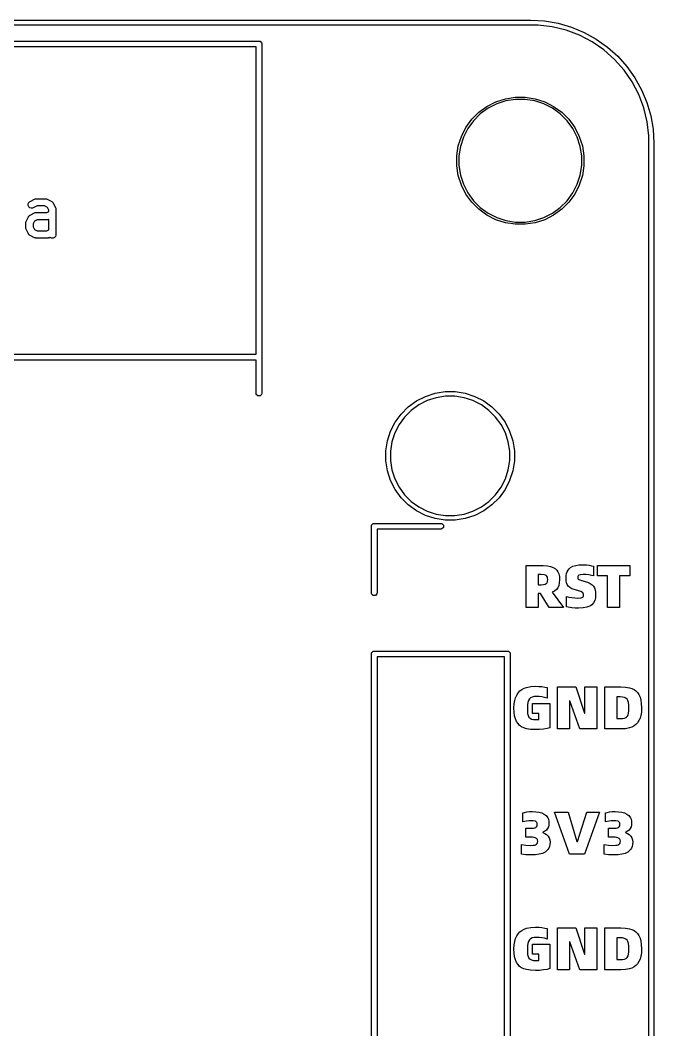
# Model space of a CAD drawing. Header units: inches. Extents: x 5.01 to 6.93, y -5.96 to -2.38.
# Drawn here: x 6.253 to 6.771, y -3.202 to -2.377 of the extents above; entities that cross this region are included whole.
import ezdxf

# ---------------------------------------------------------------- set-up
doc = ezdxf.new("R2010")
doc.units = ezdxf.units.IN
doc.header["$MEASUREMENT"] = 0
doc.layers.add('F.Silkscreen', color=41, linetype='CONTINUOUS', true_color=0xf2eda1)

msp = doc.modelspace()

# ---------------------------------------------------------------- linework, layer by layer
at = {"layer": 'F.Silkscreen', "linetype": 'CONTINUOUS'}
for p, q in [((5.48926, -2.37712), (6.67036, -2.37712)), ((6.67036, -2.38105), (5.48926, -2.38105)), ((6.67036, -2.37712), (6.67036, -2.37712)), ((6.67036, -2.37712), (6.6816, -2.37775)), ((6.67619, -2.38105), (6.67036, -2.38105)), ((6.68778, -2.38246), (6.67619, -2.38105)), ((6.6816, -2.37775), (6.6927, -2.37963)), ((6.69911, -2.38525), (6.68778, -2.38246)), ((6.6927, -2.37963), (6.70352, -2.38275)), ((6.70352, -2.38275), (6.71392, -2.38706)), ((6.71002, -2.38939), (6.69911, -2.38525)), ((6.72035, -2.39481), (6.71002, -2.38939)), ((6.71392, -2.38706), (6.72377, -2.3925)), ((5.73966, -2.39412), (6.44832, -2.39412)), ((6.44596, -2.39885), (5.74202, -2.39885)), ((6.44596, -2.65003), (6.44596, -2.39885)), ((6.44832, -2.39412), (6.44922, -2.3943)), ((6.44922, -2.3943), (6.4505, -2.39558)), ((6.4505, -2.39558), (6.45068, -2.39649)), ((6.45068, -2.39649), (6.45068, -2.68192)), ((6.72995, -2.40144), (6.72035, -2.39481)), ((6.72377, -2.3925), (6.73295, -2.39902)), ((6.73295, -2.39902), (6.74135, -2.40652)), ((6.73869, -2.40918), (6.72995, -2.40144)), ((6.74135, -2.40652), (6.74885, -2.41492)), ((6.74643, -2.41792), (6.73869, -2.40918)), ((6.74885, -2.41492), (6.75536, -2.4241)), ((6.75306, -2.42752), (6.74643, -2.41792)), ((6.75536, -2.4241), (6.76081, -2.43395)), ((6.75848, -2.43785), (6.75306, -2.42752)), ((6.64181, -2.44381), (6.64959, -2.44128)), ((6.64959, -2.44128), (6.65766, -2.44)), ((6.65766, -2.44), (6.66584, -2.44)), ((6.66584, -2.44), (6.67391, -2.44128)), ((6.67391, -2.44128), (6.68169, -2.44381)), ((6.76262, -2.44876), (6.75848, -2.43785)), ((6.76081, -2.43395), (6.76512, -2.44435)), ((6.62791, -2.45232), (6.63453, -2.44752)), ((6.63547, -2.44906), (6.62909, -2.4537)), ((6.63453, -2.44752), (6.64181, -2.44381)), ((6.6425, -2.44548), (6.63547, -2.44906)), ((6.65001, -2.44304), (6.6425, -2.44548)), ((6.6578, -2.44181), (6.65001, -2.44304)), ((6.6657, -2.44181), (6.6578, -2.44181)), ((6.67349, -2.44304), (6.6657, -2.44181)), ((6.681, -2.44548), (6.67349, -2.44304)), ((6.68803, -2.44906), (6.681, -2.44548)), ((6.68169, -2.44381), (6.68898, -2.44752)), ((6.69441, -2.4537), (6.68803, -2.44906)), ((6.68898, -2.44752), (6.69559, -2.45232)), ((6.76541, -2.46009), (6.76262, -2.44876)), ((6.76512, -2.44435), (6.76824, -2.45517)), ((6.61732, -2.46472), (6.62213, -2.4581)), ((6.62213, -2.4581), (6.62791, -2.45232)), ((6.62909, -2.4537), (6.62351, -2.45928)), ((6.69999, -2.45928), (6.69441, -2.4537)), ((6.69559, -2.45232), (6.70137, -2.4581)), ((6.70137, -2.4581), (6.70618, -2.46472)), ((6.76824, -2.45517), (6.77012, -2.46627)), ((6.61361, -2.47201), (6.61732, -2.46472)), ((6.61887, -2.46567), (6.61529, -2.4727)), ((6.62351, -2.45928), (6.61887, -2.46567)), ((6.70463, -2.46567), (6.69999, -2.45928)), ((6.70821, -2.4727), (6.70463, -2.46567)), ((6.70618, -2.46472), (6.70989, -2.47201)), ((6.76682, -2.47168), (6.76541, -2.46009)), ((6.77012, -2.46627), (6.77075, -2.47751)), ((6.61108, -2.47978), (6.61361, -2.47201)), ((6.61529, -2.4727), (6.61285, -2.4802)), ((6.71065, -2.4802), (6.70821, -2.4727)), ((6.70989, -2.47201), (6.71242, -2.47978)), ((6.76682, -2.47751), (6.76682, -2.47168)), ((6.6098, -2.48786), (6.61108, -2.47978)), ((6.61285, -2.4802), (6.61161, -2.488)), ((6.71189, -2.488), (6.71065, -2.4802)), ((6.71242, -2.47978), (6.7137, -2.48786)), ((6.76682, -5.43027), (6.76682, -2.47751)), ((6.76682, -2.47751), (6.76682, -2.47751)), ((6.77075, -2.47751), (6.77075, -2.47751)), ((6.77075, -2.47751), (6.77075, -5.43027)), ((6.6098, -2.488), (6.6098, -2.48786)), ((6.6098, -2.49603), (6.6098, -2.488)), ((6.61161, -2.488), (6.61161, -2.49589)), ((6.71189, -2.49589), (6.71189, -2.488)), ((6.7137, -2.48786), (6.7137, -2.49603)), ((6.61108, -2.50411), (6.6098, -2.49603)), ((6.61161, -2.49589), (6.61285, -2.50369)), ((6.71065, -2.50369), (6.71189, -2.49589)), ((6.7137, -2.49603), (6.71242, -2.50411)), ((6.61361, -2.51189), (6.61108, -2.50411)), ((6.61285, -2.50369), (6.61529, -2.51119)), ((6.70821, -2.51119), (6.71065, -2.50369)), ((6.71242, -2.50411), (6.70989, -2.51189)), ((6.61732, -2.51917), (6.61361, -2.51189)), ((6.61529, -2.51119), (6.61887, -2.51822)), ((6.70463, -2.51822), (6.70821, -2.51119)), ((6.70989, -2.51189), (6.70618, -2.51917)), ((6.2614, -2.52518), (6.26515, -2.5233)), ((6.26515, -2.5233), (6.26569, -2.52309)), ((6.26569, -2.52309), (6.26579, -2.52309)), ((6.26579, -2.52309), (6.26589, -2.52305)), ((6.26589, -2.52305), (6.26647, -2.52299)), ((6.26647, -2.52299), (6.27397, -2.52299)), ((6.27397, -2.52299), (6.27454, -2.52305)), ((6.27454, -2.52305), (6.27464, -2.52309)), ((6.27464, -2.52309), (6.27475, -2.52309)), ((6.27475, -2.52309), (6.27529, -2.5233)), ((6.27529, -2.5233), (6.27904, -2.52518)), ((6.62213, -2.52579), (6.61732, -2.51917)), ((6.61887, -2.51822), (6.62351, -2.52461)), ((6.69999, -2.52461), (6.70463, -2.51822)), ((6.70618, -2.51917), (6.70137, -2.52579)), ((6.25979, -2.52745), (6.26015, -2.52635)), ((6.25987, -2.5286), (6.25979, -2.52745)), ((6.26039, -2.52963), (6.25987, -2.5286)), ((6.26015, -2.52635), (6.26091, -2.52548)), ((6.26126, -2.53038), (6.26039, -2.52963)), ((6.26091, -2.52548), (6.2614, -2.52518)), ((6.26235, -2.53075), (6.26126, -2.53038)), ((6.2635, -2.53066), (6.26235, -2.53075)), ((6.26404, -2.53046), (6.2635, -2.53066)), ((6.26716, -2.52889), (6.26404, -2.53046)), ((6.27327, -2.52889), (6.26716, -2.52889)), ((6.27552, -2.53002), (6.27327, -2.52889)), ((6.27664, -2.53226), (6.27552, -2.53002)), ((6.27664, -2.53349), (6.27664, -2.53226)), ((6.27904, -2.52518), (6.27913, -2.52524)), ((6.27913, -2.52524), (6.27918, -2.52525)), ((6.27918, -2.52525), (6.27924, -2.5253)), ((6.27924, -2.5253), (6.27953, -2.52548)), ((6.27953, -2.52548), (6.27977, -2.52576)), ((6.27977, -2.52576), (6.28005, -2.52601)), ((6.28005, -2.52601), (6.28023, -2.5263)), ((6.28023, -2.5263), (6.28028, -2.52635)), ((6.28028, -2.52635), (6.2803, -2.5264)), ((6.2803, -2.5264), (6.28036, -2.5265)), ((6.28036, -2.5265), (6.28223, -2.53025)), ((6.28223, -2.53025), (6.28244, -2.53079)), ((6.28244, -2.53079), (6.28245, -2.53089)), ((6.28245, -2.53089), (6.28249, -2.53099)), ((6.28249, -2.53099), (6.28254, -2.53157)), ((6.28254, -2.53157), (6.28254, -2.55219)), ((6.62791, -2.53157), (6.62213, -2.52579)), ((6.62351, -2.52461), (6.62909, -2.53019)), ((6.63453, -2.53637), (6.62791, -2.53157)), ((6.62909, -2.53019), (6.63547, -2.53483)), ((6.68803, -2.53483), (6.69441, -2.53019)), ((6.69559, -2.53157), (6.68898, -2.53637)), ((6.69441, -2.53019), (6.69999, -2.52461)), ((6.70137, -2.52579), (6.69559, -2.53157)), ((6.2582, -2.54149), (6.26008, -2.53774)), ((6.26008, -2.53774), (6.26014, -2.53765)), ((6.26014, -2.53765), (6.26015, -2.5376)), ((6.26015, -2.5376), (6.2602, -2.53755)), ((6.2602, -2.53755), (6.26039, -2.53725)), ((6.26039, -2.53725), (6.26067, -2.53701)), ((6.26067, -2.53701), (6.26091, -2.53673)), ((6.26091, -2.53673), (6.2612, -2.53655)), ((6.2612, -2.53655), (6.26126, -2.5365)), ((6.26126, -2.5365), (6.2613, -2.53648)), ((6.2613, -2.53648), (6.2614, -2.53642)), ((6.2614, -2.53642), (6.26515, -2.53455)), ((6.26716, -2.54014), (6.26492, -2.54127)), ((6.26515, -2.53455), (6.26569, -2.53434)), ((6.26569, -2.53434), (6.26579, -2.53433)), ((6.26579, -2.53433), (6.26589, -2.53429)), ((6.26589, -2.53429), (6.26647, -2.53424)), ((6.26647, -2.53424), (6.27514, -2.53424)), ((6.27584, -2.54014), (6.26716, -2.54014)), ((6.27514, -2.53424), (6.27664, -2.53349)), ((6.27642, -2.54009), (6.27584, -2.54014)), ((6.27652, -2.54005), (6.27642, -2.54009)), ((6.27662, -2.54004), (6.27652, -2.54005)), ((6.27664, -2.54003), (6.27662, -2.54004)), ((6.27664, -2.54849), (6.27664, -2.54003)), ((6.64181, -2.54009), (6.63453, -2.53637)), ((6.63547, -2.53483), (6.6425, -2.53841)), ((6.64959, -2.54261), (6.64181, -2.54009)), ((6.6425, -2.53841), (6.65001, -2.54085)), ((6.67349, -2.54085), (6.681, -2.53841)), ((6.68169, -2.54009), (6.67391, -2.54261)), ((6.681, -2.53841), (6.68803, -2.53483)), ((6.68898, -2.53637), (6.68169, -2.54009)), ((6.25789, -2.54281), (6.25795, -2.54224)), ((6.25789, -2.54656), (6.25789, -2.54281)), ((6.25795, -2.54714), (6.25789, -2.54656)), ((6.25795, -2.54224), (6.25799, -2.54214)), ((6.25799, -2.54724), (6.25795, -2.54714)), ((6.25799, -2.54214), (6.258, -2.54203)), ((6.258, -2.54734), (6.25799, -2.54724)), ((6.258, -2.54203), (6.2582, -2.54149)), ((6.2582, -2.54788), (6.258, -2.54734)), ((6.26008, -2.55163), (6.2582, -2.54788)), ((6.26492, -2.54127), (6.2638, -2.54351)), ((6.2638, -2.54351), (6.2638, -2.54587)), ((6.2638, -2.54587), (6.26492, -2.54811)), ((6.26492, -2.54811), (6.26716, -2.54924)), ((6.27514, -2.54924), (6.27664, -2.54849)), ((6.65766, -2.54389), (6.64959, -2.54261)), ((6.65001, -2.54085), (6.6578, -2.54208)), ((6.66584, -2.54389), (6.65766, -2.54389)), ((6.6578, -2.54208), (6.6657, -2.54208)), ((6.6657, -2.54208), (6.67349, -2.54085)), ((6.67391, -2.54261), (6.66584, -2.54389)), ((6.26014, -2.55173), (6.26008, -2.55163)), ((6.26015, -2.55178), (6.26014, -2.55173)), ((6.2602, -2.55183), (6.26015, -2.55178)), ((6.26039, -2.55212), (6.2602, -2.55183)), ((6.26067, -2.55237), (6.26039, -2.55212)), ((6.26091, -2.55265), (6.26067, -2.55237)), ((6.2612, -2.55283), (6.26091, -2.55265)), ((6.26126, -2.55288), (6.2612, -2.55283)), ((6.2613, -2.55289), (6.26126, -2.55288)), ((6.2614, -2.55295), (6.2613, -2.55289)), ((6.26515, -2.55483), (6.2614, -2.55295)), ((6.26569, -2.55504), (6.26515, -2.55483)), ((6.26579, -2.55504), (6.26569, -2.55504)), ((6.26589, -2.55508), (6.26579, -2.55504)), ((6.26647, -2.55514), (6.26589, -2.55508)), ((6.27584, -2.55514), (6.26647, -2.55514)), ((6.26716, -2.54924), (6.27514, -2.54924)), ((6.27642, -2.55508), (6.27584, -2.55514)), ((6.27652, -2.55504), (6.27642, -2.55508)), ((6.27662, -2.55504), (6.27652, -2.55504)), ((6.27716, -2.55483), (6.27662, -2.55504)), ((6.27781, -2.5545), (6.27716, -2.55483)), ((6.27795, -2.55464), (6.27781, -2.5545)), ((6.27902, -2.55508), (6.27795, -2.55464)), ((6.28017, -2.55508), (6.27902, -2.55508)), ((6.28123, -2.55464), (6.28017, -2.55508)), ((6.28205, -2.55383), (6.28123, -2.55464)), ((6.28249, -2.55276), (6.28205, -2.55383)), ((6.28254, -2.55219), (6.28249, -2.55276)), ((5.74202, -2.65003), (6.44596, -2.65003)), ((6.44596, -2.65475), (5.74202, -2.65475)), ((6.44596, -2.68192), (6.44596, -2.65475)), ((6.59211, -2.68189), (6.60027, -2.6806)), ((6.60027, -2.6806), (6.60853, -2.6806)), ((6.60853, -2.6806), (6.61668, -2.68189)), ((6.44614, -2.68282), (6.44596, -2.68192)), ((6.44742, -2.6841), (6.44614, -2.68282)), ((6.44922, -2.6841), (6.44742, -2.6841)), ((6.4505, -2.68282), (6.44922, -2.6841)), ((6.45068, -2.68192), (6.4505, -2.68282)), ((6.57021, -2.69305), (6.57689, -2.68819)), ((6.57689, -2.68819), (6.58425, -2.68444)), ((6.5857, -2.68794), (6.57887, -2.69142)), ((6.58425, -2.68444), (6.59211, -2.68189)), ((6.59299, -2.68557), (6.5857, -2.68794)), ((6.60056, -2.68437), (6.59299, -2.68557)), ((6.60823, -2.68437), (6.60056, -2.68437)), ((6.6158, -2.68557), (6.60823, -2.68437)), ((6.62309, -2.68794), (6.6158, -2.68557)), ((6.61668, -2.68189), (6.62454, -2.68444)), ((6.62992, -2.69142), (6.62309, -2.68794)), ((6.62454, -2.68444), (6.6319, -2.68819)), ((6.6319, -2.68819), (6.63858, -2.69305)), ((6.56437, -2.69889), (6.57021, -2.69305)), ((6.57267, -2.69593), (6.56725, -2.70135)), ((6.57887, -2.69142), (6.57267, -2.69593)), ((6.63612, -2.69593), (6.62992, -2.69142)), ((6.64154, -2.70135), (6.63612, -2.69593)), ((6.63858, -2.69305), (6.64442, -2.69889)), ((6.55951, -2.70557), (6.56437, -2.69889)), ((6.56725, -2.70135), (6.56274, -2.70755)), ((6.64605, -2.70755), (6.64154, -2.70135)), ((6.64442, -2.69889), (6.64928, -2.70557)), ((6.55321, -2.72079), (6.55576, -2.71293)), ((6.55576, -2.71293), (6.55951, -2.70557)), ((6.56274, -2.70755), (6.55926, -2.71438)), ((6.64953, -2.71438), (6.64605, -2.70755)), ((6.64928, -2.70557), (6.65303, -2.71293)), ((6.65303, -2.71293), (6.65558, -2.72079)), ((6.55192, -2.72894), (6.55321, -2.72079)), ((6.55689, -2.72167), (6.55569, -2.72924)), ((6.55926, -2.71438), (6.55689, -2.72167)), ((6.6519, -2.72167), (6.64953, -2.71438)), ((6.6531, -2.72924), (6.6519, -2.72167)), ((6.65558, -2.72079), (6.65687, -2.72894)), ((6.55192, -2.72924), (6.55192, -2.72894)), ((6.55192, -2.7372), (6.55192, -2.72924)), ((6.55569, -2.72924), (6.55569, -2.73691)), ((6.6531, -2.73691), (6.6531, -2.72924)), ((6.65687, -2.72894), (6.65687, -2.7372)), ((6.55321, -2.74536), (6.55192, -2.7372)), ((6.55569, -2.73691), (6.55689, -2.74448)), ((6.6519, -2.74448), (6.6531, -2.73691)), ((6.65687, -2.7372), (6.65558, -2.74536)), ((6.55576, -2.75322), (6.55321, -2.74536)), ((6.55689, -2.74448), (6.55926, -2.75177)), ((6.64953, -2.75177), (6.6519, -2.74448)), ((6.65558, -2.74536), (6.65303, -2.75322)), ((6.55951, -2.76058), (6.55576, -2.75322)), ((6.55926, -2.75177), (6.56274, -2.7586)), ((6.64605, -2.7586), (6.64953, -2.75177)), ((6.65303, -2.75322), (6.64928, -2.76058)), ((6.56437, -2.76726), (6.55951, -2.76058)), ((6.56274, -2.7586), (6.56725, -2.7648)), ((6.64154, -2.7648), (6.64605, -2.7586)), ((6.64928, -2.76058), (6.64442, -2.76726)), ((6.57021, -2.7731), (6.56437, -2.76726)), ((6.56725, -2.7648), (6.57267, -2.77022)), ((6.57267, -2.77022), (6.57887, -2.77473)), ((6.62992, -2.77473), (6.63612, -2.77022)), ((6.63612, -2.77022), (6.64154, -2.7648)), ((6.64442, -2.76726), (6.63858, -2.7731)), ((6.57689, -2.77796), (6.57021, -2.7731)), ((6.58425, -2.7817), (6.57689, -2.77796)), ((6.57887, -2.77473), (6.5857, -2.77821)), ((6.5857, -2.77821), (6.59299, -2.78058)), ((6.6158, -2.78058), (6.62309, -2.77821)), ((6.62309, -2.77821), (6.62992, -2.77473)), ((6.6319, -2.77796), (6.62454, -2.7817)), ((6.63858, -2.7731), (6.6319, -2.77796)), ((6.59211, -2.78426), (6.58425, -2.7817)), ((6.60027, -2.78555), (6.59211, -2.78426)), ((6.59299, -2.78058), (6.60056, -2.78177)), ((6.60853, -2.78555), (6.60027, -2.78555)), ((6.60056, -2.78177), (6.60823, -2.78177)), ((6.60823, -2.78177), (6.6158, -2.78058)), ((6.61668, -2.78426), (6.60853, -2.78555)), ((6.62454, -2.7817), (6.61668, -2.78426)), ((6.54016, -2.79055), (6.54034, -2.78965)), ((6.54016, -2.84488), (6.54016, -2.79055)), ((6.54034, -2.78965), (6.54162, -2.78837)), ((6.54162, -2.78837), (6.54252, -2.78819)), ((6.54252, -2.78819), (6.59685, -2.78819)), ((6.59685, -2.79291), (6.54488, -2.79291)), ((6.54488, -2.79291), (6.54488, -2.84488)), ((6.59685, -2.78819), (6.59775, -2.78837)), ((6.59775, -2.79273), (6.59685, -2.79291)), ((6.59775, -2.78837), (6.59903, -2.78965)), ((6.59903, -2.79146), (6.59775, -2.79273)), ((6.59903, -2.78965), (6.59903, -2.79146)), ((6.66652, -2.83841), (6.66652, -2.82263)), ((6.66652, -2.82263), (6.68048, -2.82263)), ((6.68048, -2.82263), (6.68383, -2.82283)), ((6.68383, -2.82283), (6.68653, -2.82337)), ((6.68653, -2.82337), (6.6887, -2.82421)), ((6.6887, -2.82421), (6.69043, -2.8253)), ((6.69043, -2.8253), (6.69158, -2.82643)), ((6.69158, -2.82643), (6.69249, -2.82783)), ((6.69249, -2.82783), (6.69319, -2.82953)), ((6.69924, -2.83081), (6.69956, -2.82912)), ((6.69956, -2.82912), (6.70006, -2.82772)), ((6.70006, -2.82772), (6.70079, -2.82642)), ((6.70079, -2.82642), (6.70169, -2.82532)), ((6.70169, -2.82532), (6.70276, -2.82439)), ((6.70276, -2.82439), (6.70466, -2.82332)), ((6.70466, -2.82332), (6.70702, -2.8226)), ((6.70702, -2.8226), (6.70959, -2.82221)), ((6.70959, -2.82221), (6.71258, -2.82207)), ((6.71258, -2.82207), (6.71567, -2.82218)), ((6.71567, -2.82218), (6.71793, -2.82244)), ((6.71793, -2.82244), (6.71996, -2.82287)), ((6.71996, -2.82287), (6.72149, -2.82331)), ((6.72149, -2.82331), (6.72149, -2.83116)), ((6.72485, -2.83121), (6.72485, -2.82263)), ((6.72485, -2.82263), (6.75116, -2.82263)), ((6.75116, -2.82263), (6.75116, -2.83121)), ((6.67873, -2.83011), (6.67635, -2.83011)), ((6.67635, -2.83011), (6.67635, -2.83841)), ((6.68127, -2.83028), (6.67873, -2.83011)), ((6.68224, -2.83054), (6.68127, -2.83028)), ((6.68209, -2.83794), (6.68293, -2.83747)), ((6.68293, -2.8309), (6.68224, -2.83054)), ((6.68346, -2.83143), (6.68293, -2.8309)), ((6.68293, -2.83747), (6.68354, -2.83675)), ((6.68383, -2.83212), (6.68346, -2.83143)), ((6.68354, -2.83675), (6.68395, -2.83567)), ((6.68403, -2.83295), (6.68383, -2.83212)), ((6.68395, -2.83567), (6.6841, -2.83409)), ((6.6841, -2.83409), (6.68403, -2.83295)), ((6.69361, -2.83688), (6.69312, -2.83906)), ((6.69319, -2.82953), (6.69363, -2.83161)), ((6.69379, -2.83413), (6.69361, -2.83688)), ((6.69363, -2.83161), (6.69379, -2.83413)), ((6.69913, -2.83281), (6.69924, -2.83081)), ((6.69923, -2.83506), (6.69913, -2.83281)), ((6.69952, -2.83676), (6.69923, -2.83506)), ((6.70008, -2.83828), (6.69952, -2.83676)), ((6.70877, -2.83158), (6.70865, -2.83236)), ((6.70865, -2.83236), (6.70882, -2.83335)), ((6.7091, -2.83099), (6.70877, -2.83158)), ((6.70882, -2.83335), (6.70907, -2.83371)), ((6.70907, -2.83371), (6.70954, -2.83407)), ((6.70966, -2.83054), (6.7091, -2.83099)), ((6.70954, -2.83407), (6.71107, -2.83469)), ((6.71086, -2.83014), (6.70966, -2.83054)), ((6.71304, -2.82997), (6.71086, -2.83014)), ((6.71107, -2.83469), (6.71364, -2.83539)), ((6.71532, -2.83009), (6.71304, -2.82997)), ((6.71364, -2.83539), (6.71667, -2.83633)), ((6.71774, -2.83039), (6.71532, -2.83009)), ((6.71667, -2.83633), (6.71875, -2.83723)), ((6.71994, -2.83077), (6.71774, -2.83039)), ((6.71875, -2.83723), (6.72047, -2.83834)), ((6.72149, -2.83116), (6.71994, -2.83077)), ((6.73302, -2.83121), (6.72485, -2.83121)), ((6.73302, -2.85704), (6.73302, -2.83121)), ((6.75116, -2.83121), (6.74285, -2.83121)), ((6.74285, -2.83121), (6.74285, -2.85704)), ((6.54034, -2.84579), (6.54016, -2.84488)), ((6.54162, -2.84706), (6.54034, -2.84579)), ((6.5447, -2.84579), (6.54342, -2.84706)), ((6.54488, -2.84488), (6.5447, -2.84579)), ((6.66652, -2.85704), (6.66652, -2.83841)), ((6.67635, -2.83841), (6.67873, -2.83841)), ((6.67829, -2.84548), (6.67635, -2.84548)), ((6.67635, -2.84548), (6.67635, -2.85704)), ((6.68539, -2.85704), (6.67829, -2.84548)), ((6.67873, -2.83841), (6.68075, -2.83828)), ((6.68075, -2.83828), (6.68209, -2.83794)), ((6.68975, -2.84349), (6.68781, -2.84443)), ((6.68781, -2.84443), (6.69702, -2.85704)), ((6.69124, -2.84228), (6.68975, -2.84349)), ((6.69236, -2.84079), (6.69124, -2.84228)), ((6.69312, -2.83906), (6.69236, -2.84079)), ((6.70096, -2.83957), (6.70008, -2.83828)), ((6.70215, -2.84064), (6.70096, -2.83957)), ((6.7038, -2.84159), (6.70215, -2.84064)), ((6.70575, -2.84232), (6.7038, -2.84159)), ((6.70844, -2.84305), (6.70575, -2.84232)), ((6.71104, -2.84382), (6.70844, -2.84305)), ((6.71252, -2.84457), (6.71104, -2.84382)), ((6.71297, -2.84497), (6.71252, -2.84457)), ((6.71321, -2.84539), (6.71297, -2.84497)), ((6.71339, -2.84638), (6.71321, -2.84539)), ((6.72047, -2.83834), (6.72164, -2.83952)), ((6.72164, -2.83952), (6.72245, -2.84091)), ((6.72245, -2.84091), (6.72292, -2.84255)), ((6.72292, -2.84255), (6.72314, -2.84437)), ((6.72314, -2.84437), (6.72322, -2.84663)), ((6.54342, -2.84706), (6.54162, -2.84706)), ((6.69937, -2.85638), (6.69937, -2.84792)), ((6.69937, -2.84792), (6.70135, -2.84842)), ((6.70135, -2.84842), (6.70376, -2.84884)), ((6.70376, -2.84884), (6.70631, -2.84911)), ((6.70631, -2.84911), (6.70873, -2.84921)), ((6.70873, -2.84921), (6.71118, -2.84906)), ((6.71118, -2.84906), (6.71204, -2.84886)), ((6.71204, -2.84886), (6.71259, -2.84859)), ((6.71259, -2.84859), (6.71301, -2.84821)), ((6.71301, -2.84821), (6.71324, -2.84772)), ((6.71324, -2.84772), (6.71339, -2.84638)), ((6.72161, -2.85309), (6.72023, -2.85464)), ((6.72253, -2.85123), (6.72161, -2.85309)), ((6.72304, -2.84913), (6.72253, -2.85123)), ((6.72322, -2.84663), (6.72304, -2.84913)), ((6.67635, -2.85704), (6.66652, -2.85704)), ((6.69702, -2.85704), (6.68539, -2.85704)), ((6.7038, -2.85718), (6.69937, -2.85638)), ((6.70643, -2.85743), (6.7038, -2.85718)), ((6.70927, -2.85752), (6.70643, -2.85743)), ((6.7131, -2.85732), (6.70927, -2.85752)), ((6.71595, -2.85678), (6.7131, -2.85732)), ((6.71768, -2.85618), (6.71595, -2.85678)), ((6.71909, -2.85546), (6.71768, -2.85618)), ((6.72023, -2.85464), (6.71909, -2.85546)), ((6.74285, -2.85704), (6.73302, -2.85704)), ((6.54016, -2.89488), (6.54034, -2.89398)), ((6.54016, -3.59921), (6.54016, -2.89488)), ((6.54034, -2.89398), (6.54162, -2.8927)), ((6.54162, -2.8927), (6.54252, -2.89252)), ((6.54252, -2.89252), (6.65118, -2.89252)), ((6.65118, -2.89252), (6.65209, -2.8927)), ((6.65209, -2.8927), (6.65336, -2.89398)), ((6.65336, -2.89398), (6.65354, -2.89488)), ((6.65354, -2.89488), (6.65354, -3.59921)), ((6.54488, -2.89724), (6.54488, -3.59685)), ((6.64882, -2.89724), (6.54488, -2.89724)), ((6.64882, -3.59685), (6.64882, -2.89724)), ((6.65878, -2.92847), (6.65995, -2.92666)), ((6.65995, -2.92666), (6.66133, -2.92516)), ((6.66133, -2.92516), (6.66294, -2.92392)), ((6.66294, -2.92392), (6.66478, -2.92293)), ((6.66478, -2.92293), (6.66689, -2.92218)), ((6.66689, -2.92218), (6.67028, -2.92152)), ((6.67028, -2.92152), (6.67424, -2.92129)), ((6.67424, -2.92129), (6.67682, -2.92139)), ((6.67682, -2.92139), (6.67942, -2.92163)), ((6.67942, -2.92163), (6.68178, -2.92198)), ((6.68178, -2.92198), (6.68367, -2.92243)), ((6.68367, -2.92243), (6.68367, -2.931)), ((6.69218, -2.95618), (6.69218, -2.9217)), ((6.69218, -2.9217), (6.70705, -2.9217)), ((6.70705, -2.9217), (6.71419, -2.94331)), ((6.71449, -2.94331), (6.71449, -2.9217)), ((6.71449, -2.9217), (6.7241, -2.9217)), ((6.7241, -2.9217), (6.7241, -2.95618)), ((6.73068, -2.94773), (6.73068, -2.92184)), ((6.73068, -2.92184), (6.74385, -2.92184)), ((6.74385, -2.92184), (6.74761, -2.92202)), ((6.74761, -2.92202), (6.75082, -2.92251)), ((6.75082, -2.92251), (6.75283, -2.9231)), ((6.75283, -2.9231), (6.7546, -2.92395)), ((6.7546, -2.92395), (6.75614, -2.92506)), ((6.75614, -2.92506), (6.75746, -2.92643)), ((6.75746, -2.92643), (6.75859, -2.92815)), ((6.75859, -2.92815), (6.75954, -2.9303)), ((6.65656, -2.93901), (6.65672, -2.93571)), ((6.65672, -2.93571), (6.65714, -2.93295)), ((6.65714, -2.93295), (6.6578, -2.93065)), ((6.6578, -2.93065), (6.65878, -2.92847)), ((6.6676, -2.93651), (6.6675, -2.939)), ((6.66787, -2.93462), (6.6676, -2.93651)), ((6.6684, -2.93295), (6.66787, -2.93462)), ((6.66914, -2.93171), (6.6684, -2.93295)), ((6.67016, -2.93075), (6.66914, -2.93171)), ((6.67147, -2.93009), (6.67016, -2.93075)), ((6.67301, -2.92973), (6.67147, -2.93009)), ((6.67175, -2.94344), (6.67175, -2.93527)), ((6.67175, -2.93527), (6.68592, -2.93527)), ((6.67509, -2.9296), (6.67301, -2.92973)), ((6.6771, -2.92968), (6.67509, -2.9296)), ((6.67933, -2.92995), (6.6771, -2.92968)), ((6.68155, -2.93039), (6.67933, -2.92995)), ((6.68367, -2.931), (6.68155, -2.93039)), ((6.68592, -2.93527), (6.68592, -2.95515)), ((6.70219, -2.93313), (6.7019, -2.93313)), ((6.7019, -2.93313), (6.7019, -2.95618)), ((6.71037, -2.95618), (6.70219, -2.93313)), ((6.74324, -2.93001), (6.74051, -2.93001)), ((6.74051, -2.93001), (6.74051, -2.94773)), ((6.74523, -2.93012), (6.74324, -2.93001)), ((6.74671, -2.93041), (6.74523, -2.93012)), ((6.74798, -2.93096), (6.74671, -2.93041)), ((6.74894, -2.93179), (6.74798, -2.93096)), ((6.74963, -2.93292), (6.74894, -2.93179)), ((6.75013, -2.93454), (6.74963, -2.93292)), ((6.75038, -2.93641), (6.75013, -2.93454)), ((6.75048, -2.93897), (6.75038, -2.93641)), ((6.75954, -2.9303), (6.76016, -2.93258)), ((6.76016, -2.93258), (6.76057, -2.93544)), ((6.76057, -2.93544), (6.76073, -2.93901)), ((6.65671, -2.94262), (6.65656, -2.93901)), ((6.65713, -2.94554), (6.65671, -2.94262)), ((6.6675, -2.939), (6.66757, -2.94159)), ((6.66757, -2.94159), (6.66775, -2.94354)), ((6.66775, -2.94354), (6.66814, -2.94526)), ((6.67678, -2.94344), (6.67175, -2.94344)), ((6.67678, -2.94852), (6.67678, -2.94344)), ((6.71419, -2.94331), (6.71449, -2.94331)), ((6.74969, -2.94479), (6.75016, -2.94323)), ((6.75016, -2.94323), (6.75039, -2.94143)), ((6.75039, -2.94143), (6.75048, -2.93897)), ((6.76058, -2.94234), (6.76016, -2.94508)), ((6.76073, -2.93901), (6.76058, -2.94234)), ((6.65775, -2.94787), (6.65713, -2.94554)), ((6.6587, -2.95008), (6.65775, -2.94787)), ((6.65986, -2.95186), (6.6587, -2.95008)), ((6.66121, -2.95329), (6.65986, -2.95186)), ((6.66814, -2.94526), (6.66876, -2.9465)), ((6.66876, -2.9465), (6.66967, -2.94745)), ((6.66967, -2.94745), (6.67093, -2.94809)), ((6.67093, -2.94809), (6.67245, -2.94843)), ((6.67245, -2.94843), (6.67461, -2.94857)), ((6.67461, -2.94857), (6.67592, -2.94857)), ((6.67592, -2.94857), (6.67678, -2.94852)), ((6.73068, -2.95618), (6.73068, -2.94773)), ((6.74051, -2.94773), (6.74324, -2.94773)), ((6.74324, -2.94773), (6.74528, -2.94763)), ((6.74528, -2.94763), (6.74678, -2.94734)), ((6.74678, -2.94734), (6.74807, -2.94678)), ((6.74807, -2.94678), (6.74902, -2.94593)), ((6.74902, -2.94593), (6.74969, -2.94479)), ((6.75614, -2.95257), (6.75459, -2.95375)), ((6.75747, -2.95115), (6.75614, -2.95257)), ((6.7586, -2.94941), (6.75747, -2.95115)), ((6.75954, -2.9473), (6.7586, -2.94941)), ((6.76016, -2.94508), (6.75954, -2.9473)), ((6.6628, -2.95444), (6.66121, -2.95329)), ((6.66462, -2.95534), (6.6628, -2.95444)), ((6.66672, -2.95599), (6.66462, -2.95534)), ((6.67009, -2.95654), (6.66672, -2.95599)), ((6.67415, -2.95673), (6.67009, -2.95654)), ((6.67737, -2.95661), (6.67415, -2.95673)), ((6.68063, -2.95626), (6.67737, -2.95661)), ((6.68356, -2.95574), (6.68063, -2.95626)), ((6.68592, -2.95515), (6.68356, -2.95574)), ((6.7019, -2.95618), (6.69218, -2.95618)), ((6.7241, -2.95618), (6.71037, -2.95618)), ((6.74385, -2.95618), (6.73068, -2.95618)), ((6.7476, -2.95597), (6.74385, -2.95618)), ((6.75082, -2.95537), (6.7476, -2.95597)), ((6.75283, -2.95468), (6.75082, -2.95537)), ((6.75459, -2.95375), (6.75283, -2.95468)), ((6.66372, -3.02469), (6.66518, -3.02432)), ((6.66372, -3.03213), (6.66372, -3.02469)), ((6.66518, -3.02432), (6.66711, -3.024)), ((6.66711, -3.024), (6.66934, -3.02375)), ((6.66934, -3.02375), (6.67164, -3.02365)), ((6.67164, -3.02365), (6.6745, -3.02377)), ((6.6745, -3.02377), (6.67703, -3.0241)), ((6.67703, -3.0241), (6.67938, -3.02473)), ((6.67938, -3.02473), (6.68131, -3.02567)), ((6.68131, -3.02567), (6.68292, -3.02698)), ((6.68292, -3.02698), (6.68413, -3.02869)), ((6.70178, -3.05854), (6.68977, -3.02413)), ((6.68977, -3.02413), (6.70079, -3.02413)), ((6.70079, -3.02413), (6.70803, -3.04803)), ((6.70833, -3.04803), (6.71597, -3.02413)), ((6.72638, -3.02413), (6.71403, -3.05854)), ((6.71597, -3.02413), (6.72638, -3.02413)), ((6.73122, -3.02469), (6.73268, -3.02432)), ((6.73122, -3.03213), (6.73122, -3.02469)), ((6.73268, -3.02432), (6.73461, -3.024)), ((6.73461, -3.024), (6.73684, -3.02375)), ((6.73684, -3.02375), (6.73914, -3.02365)), ((6.73914, -3.02365), (6.742, -3.02377)), ((6.742, -3.02377), (6.74453, -3.0241)), ((6.74453, -3.0241), (6.74689, -3.02473)), ((6.74689, -3.02473), (6.74882, -3.02567)), ((6.74882, -3.02567), (6.75042, -3.02698)), ((6.75042, -3.02698), (6.75164, -3.02869)), ((6.6668, -3.03143), (6.66372, -3.03213)), ((6.66857, -3.0312), (6.6668, -3.03143)), ((6.67022, -3.03113), (6.66857, -3.0312)), ((6.6723, -3.03123), (6.67022, -3.03113)), ((6.67404, -3.03164), (6.6723, -3.03123)), ((6.67471, -3.03201), (6.67404, -3.03164)), ((6.6752, -3.03252), (6.67471, -3.03201)), ((6.67508, -3.03602), (6.67548, -3.03523)), ((6.67551, -3.03317), (6.6752, -3.03252)), ((6.67548, -3.03523), (6.67562, -3.03406)), ((6.67562, -3.03406), (6.67551, -3.03317)), ((6.68413, -3.02869), (6.68468, -3.02999)), ((6.68502, -3.03489), (6.68465, -3.03628)), ((6.68468, -3.02999), (6.68502, -3.03155)), ((6.68502, -3.03155), (6.68515, -3.03342)), ((6.68515, -3.03342), (6.68502, -3.03489)), ((6.7343, -3.03143), (6.73122, -3.03213)), ((6.73607, -3.0312), (6.7343, -3.03143)), ((6.73772, -3.03113), (6.73607, -3.0312)), ((6.7398, -3.03123), (6.73772, -3.03113)), ((6.74154, -3.03164), (6.7398, -3.03123)), ((6.74221, -3.03201), (6.74154, -3.03164)), ((6.74271, -3.03252), (6.74221, -3.03201)), ((6.74258, -3.03602), (6.74298, -3.03523)), ((6.74301, -3.03317), (6.74271, -3.03252)), ((6.74298, -3.03523), (6.74313, -3.03406)), ((6.74313, -3.03406), (6.74301, -3.03317)), ((6.75164, -3.02869), (6.75218, -3.02999)), ((6.75253, -3.03489), (6.75216, -3.03628)), ((6.75218, -3.02999), (6.75253, -3.03155)), ((6.75253, -3.03155), (6.75265, -3.03342)), ((6.75265, -3.03342), (6.75253, -3.03489)), ((6.66615, -3.04456), (6.66615, -3.03736)), ((6.66615, -3.03736), (6.66868, -3.03736)), ((6.66868, -3.03736), (6.67143, -3.03736)), ((6.67143, -3.03736), (6.67265, -3.03727)), ((6.67265, -3.03727), (6.67362, -3.03703)), ((6.67362, -3.03703), (6.67445, -3.0366)), ((6.67445, -3.0366), (6.67508, -3.03602)), ((6.68186, -3.03974), (6.68005, -3.04056)), ((6.68005, -3.04056), (6.68005, -3.04085)), ((6.68005, -3.04085), (6.68181, -3.04147)), ((6.68181, -3.04147), (6.68325, -3.0424)), ((6.68315, -3.03875), (6.68186, -3.03974)), ((6.68403, -3.03762), (6.68315, -3.03875)), ((6.68325, -3.0424), (6.68443, -3.04367)), ((6.68465, -3.03628), (6.68403, -3.03762)), ((6.68443, -3.04367), (6.6853, -3.04519)), ((6.73365, -3.04456), (6.73365, -3.03736)), ((6.73365, -3.03736), (6.73619, -3.03736)), ((6.73619, -3.03736), (6.73894, -3.03736)), ((6.73894, -3.03736), (6.74015, -3.03727)), ((6.74015, -3.03727), (6.74112, -3.03703)), ((6.74112, -3.03703), (6.74195, -3.0366)), ((6.74195, -3.0366), (6.74258, -3.03602)), ((6.74936, -3.03974), (6.74755, -3.04056)), ((6.74755, -3.04056), (6.74755, -3.04085)), ((6.74755, -3.04085), (6.74931, -3.04147)), ((6.74931, -3.04147), (6.75076, -3.0424)), ((6.75065, -3.03875), (6.74936, -3.03974)), ((6.75154, -3.03762), (6.75065, -3.03875)), ((6.75076, -3.0424), (6.75194, -3.04367)), ((6.75216, -3.03628), (6.75154, -3.03762)), ((6.75194, -3.04367), (6.7528, -3.04519)), ((6.66268, -3.05845), (6.66268, -3.05052)), ((6.66268, -3.05052), (6.66619, -3.05113)), ((6.66872, -3.04456), (6.66615, -3.04456)), ((6.66619, -3.05113), (6.6698, -3.05134)), ((6.67169, -3.04468), (6.66872, -3.04456)), ((6.6698, -3.05134), (6.67218, -3.05122)), ((6.67297, -3.04487), (6.67169, -3.04468)), ((6.67218, -3.05122), (6.67328, -3.05103)), ((6.67399, -3.04516), (6.67297, -3.04487)), ((6.67328, -3.05103), (6.67418, -3.05074)), ((6.67487, -3.04561), (6.67399, -3.04516)), ((6.67418, -3.05074), (6.67496, -3.05028)), ((6.6755, -3.04616), (6.67487, -3.04561)), ((6.67496, -3.05028), (6.67554, -3.04967)), ((6.6759, -3.04686), (6.6755, -3.04616)), ((6.67554, -3.04967), (6.67591, -3.04889)), ((6.67604, -3.0478), (6.6759, -3.04686)), ((6.67591, -3.04889), (6.67604, -3.0478)), ((6.6853, -3.04519), (6.68583, -3.04689)), ((6.68588, -3.05067), (6.68553, -3.05225)), ((6.68583, -3.04689), (6.68601, -3.04881)), ((6.68601, -3.04881), (6.68588, -3.05067)), ((6.70803, -3.04803), (6.70833, -3.04803)), ((6.73018, -3.05845), (6.73018, -3.05052)), ((6.73018, -3.05052), (6.7337, -3.05113)), ((6.73622, -3.04456), (6.73365, -3.04456)), ((6.7337, -3.05113), (6.73731, -3.05134)), ((6.73919, -3.04468), (6.73622, -3.04456)), ((6.73731, -3.05134), (6.73968, -3.05122)), ((6.74047, -3.04487), (6.73919, -3.04468)), ((6.73968, -3.05122), (6.74078, -3.05103)), ((6.74149, -3.04516), (6.74047, -3.04487)), ((6.74078, -3.05103), (6.74169, -3.05074)), ((6.74237, -3.04561), (6.74149, -3.04516)), ((6.74169, -3.05074), (6.74247, -3.05028)), ((6.743, -3.04616), (6.74237, -3.04561)), ((6.74247, -3.05028), (6.74305, -3.04967)), ((6.7434, -3.04686), (6.743, -3.04616)), ((6.74305, -3.04967), (6.74341, -3.04889)), ((6.74354, -3.0478), (6.7434, -3.04686)), ((6.74341, -3.04889), (6.74354, -3.0478)), ((6.7528, -3.04519), (6.75333, -3.04689)), ((6.75339, -3.05067), (6.75303, -3.05225)), ((6.75333, -3.04689), (6.75351, -3.04881)), ((6.75351, -3.04881), (6.75339, -3.05067)), ((6.66616, -3.05895), (6.66268, -3.05845)), ((6.67054, -3.0591), (6.66616, -3.05895)), ((6.67414, -3.05895), (6.67054, -3.0591)), ((6.67711, -3.05855), (6.67414, -3.05895)), ((6.67983, -3.05781), (6.67711, -3.05855)), ((6.68196, -3.05678), (6.67983, -3.05781)), ((6.68318, -3.05586), (6.68196, -3.05678)), ((6.68418, -3.0548), (6.68318, -3.05586)), ((6.68497, -3.05359), (6.68418, -3.0548)), ((6.68553, -3.05225), (6.68497, -3.05359)), ((6.71403, -3.05854), (6.70178, -3.05854)), ((6.73366, -3.05895), (6.73018, -3.05845)), ((6.73804, -3.0591), (6.73366, -3.05895)), ((6.74164, -3.05895), (6.73804, -3.0591)), ((6.74461, -3.05855), (6.74164, -3.05895)), ((6.74733, -3.05781), (6.74461, -3.05855)), ((6.74946, -3.05678), (6.74733, -3.05781)), ((6.75069, -3.05586), (6.74946, -3.05678)), ((6.75168, -3.0548), (6.75069, -3.05586)), ((6.75247, -3.05359), (6.75168, -3.0548)), ((6.75303, -3.05225), (6.75247, -3.05359)), ((6.6578, -3.1275), (6.65878, -3.12532)), ((6.65878, -3.12532), (6.65995, -3.12351)), ((6.65995, -3.12351), (6.66133, -3.12201)), ((6.66133, -3.12201), (6.66294, -3.12077)), ((6.66294, -3.12077), (6.66478, -3.11978)), ((6.66478, -3.11978), (6.66689, -3.11903)), ((6.66689, -3.11903), (6.67028, -3.11837)), ((6.67028, -3.11837), (6.67424, -3.11814)), ((6.67424, -3.11814), (6.67682, -3.11824)), ((6.67682, -3.11824), (6.67942, -3.11848)), ((6.67942, -3.11848), (6.68178, -3.11883)), ((6.68178, -3.11883), (6.68367, -3.11928)), ((6.68367, -3.11928), (6.68367, -3.12785)), ((6.69218, -3.15303), (6.69218, -3.11855)), ((6.69218, -3.11855), (6.70705, -3.11855)), ((6.70705, -3.11855), (6.71419, -3.14016)), ((6.71449, -3.14016), (6.71449, -3.11855)), ((6.71449, -3.11855), (6.7241, -3.11855)), ((6.7241, -3.11855), (6.7241, -3.15303)), ((6.73068, -3.14458), (6.73068, -3.11869)), ((6.73068, -3.11869), (6.74385, -3.11869)), ((6.74385, -3.11869), (6.74761, -3.11887)), ((6.74761, -3.11887), (6.75082, -3.11936)), ((6.75082, -3.11936), (6.75283, -3.11995)), ((6.75283, -3.11995), (6.7546, -3.1208)), ((6.7546, -3.1208), (6.75614, -3.12191)), ((6.75614, -3.12191), (6.75746, -3.12328)), ((6.75746, -3.12328), (6.75859, -3.125)), ((6.75859, -3.125), (6.75954, -3.12715)), ((6.65656, -3.13586), (6.65672, -3.13256)), ((6.65672, -3.13256), (6.65714, -3.1298)), ((6.65714, -3.1298), (6.6578, -3.1275)), ((6.6676, -3.13336), (6.6675, -3.13585)), ((6.66787, -3.13147), (6.6676, -3.13336)), ((6.6684, -3.1298), (6.66787, -3.13147)), ((6.66914, -3.12856), (6.6684, -3.1298)), ((6.67016, -3.1276), (6.66914, -3.12856)), ((6.67147, -3.12694), (6.67016, -3.1276)), ((6.67301, -3.12658), (6.67147, -3.12694)), ((6.67175, -3.14029), (6.67175, -3.13212)), ((6.67175, -3.13212), (6.68592, -3.13212)), ((6.67509, -3.12645), (6.67301, -3.12658)), ((6.6771, -3.12653), (6.67509, -3.12645)), ((6.67933, -3.1268), (6.6771, -3.12653)), ((6.68155, -3.12724), (6.67933, -3.1268)), ((6.68367, -3.12785), (6.68155, -3.12724)), ((6.68592, -3.13212), (6.68592, -3.152)), ((6.70219, -3.12998), (6.7019, -3.12998)), ((6.7019, -3.12998), (6.7019, -3.15303)), ((6.71037, -3.15303), (6.70219, -3.12998)), ((6.74324, -3.12686), (6.74051, -3.12686)), ((6.74051, -3.12686), (6.74051, -3.14458)), ((6.74523, -3.12697), (6.74324, -3.12686)), ((6.74671, -3.12726), (6.74523, -3.12697)), ((6.74798, -3.12781), (6.74671, -3.12726)), ((6.74894, -3.12864), (6.74798, -3.12781)), ((6.74963, -3.12977), (6.74894, -3.12864)), ((6.75013, -3.13139), (6.74963, -3.12977)), ((6.75038, -3.13326), (6.75013, -3.13139)), ((6.75048, -3.13582), (6.75038, -3.13326)), ((6.75954, -3.12715), (6.76016, -3.12943)), ((6.76016, -3.12943), (6.76057, -3.13229)), ((6.76057, -3.13229), (6.76073, -3.13586)), ((6.65671, -3.13947), (6.65656, -3.13586)), ((6.65713, -3.14239), (6.65671, -3.13947)), ((6.65775, -3.14472), (6.65713, -3.14239)), ((6.6675, -3.13585), (6.66757, -3.13844)), ((6.66757, -3.13844), (6.66775, -3.14039)), ((6.66775, -3.14039), (6.66814, -3.14211)), ((6.66814, -3.14211), (6.66876, -3.14335)), ((6.67678, -3.14029), (6.67175, -3.14029)), ((6.67678, -3.14537), (6.67678, -3.14029)), ((6.71419, -3.14016), (6.71449, -3.14016)), ((6.74902, -3.14278), (6.74969, -3.14164)), ((6.74969, -3.14164), (6.75016, -3.14008)), ((6.75016, -3.14008), (6.75039, -3.13828)), ((6.75039, -3.13828), (6.75048, -3.13582)), ((6.76016, -3.14193), (6.75954, -3.14415)), ((6.76058, -3.13919), (6.76016, -3.14193)), ((6.76073, -3.13586), (6.76058, -3.13919)), ((6.6587, -3.14693), (6.65775, -3.14472)), ((6.65986, -3.14871), (6.6587, -3.14693)), ((6.66121, -3.15014), (6.65986, -3.14871)), ((6.6628, -3.15129), (6.66121, -3.15014)), ((6.66876, -3.14335), (6.66967, -3.1443)), ((6.66967, -3.1443), (6.67093, -3.14494)), ((6.67093, -3.14494), (6.67245, -3.14528)), ((6.67245, -3.14528), (6.67461, -3.14542)), ((6.67461, -3.14542), (6.67592, -3.14542)), ((6.67592, -3.14542), (6.67678, -3.14537)), ((6.73068, -3.15303), (6.73068, -3.14458)), ((6.74051, -3.14458), (6.74324, -3.14458)), ((6.74324, -3.14458), (6.74528, -3.14448)), ((6.74528, -3.14448), (6.74678, -3.14419)), ((6.74678, -3.14419), (6.74807, -3.14363)), ((6.74807, -3.14363), (6.74902, -3.14278)), ((6.75459, -3.1506), (6.75283, -3.15153)), ((6.75614, -3.14942), (6.75459, -3.1506)), ((6.75747, -3.148), (6.75614, -3.14942)), ((6.7586, -3.14626), (6.75747, -3.148)), ((6.75954, -3.14415), (6.7586, -3.14626)), ((6.66462, -3.15219), (6.6628, -3.15129)), ((6.66672, -3.15284), (6.66462, -3.15219)), ((6.67009, -3.15339), (6.66672, -3.15284)), ((6.67415, -3.15359), (6.67009, -3.15339)), ((6.67737, -3.15346), (6.67415, -3.15359)), ((6.68063, -3.15311), (6.67737, -3.15346)), ((6.68356, -3.15259), (6.68063, -3.15311)), ((6.68592, -3.152), (6.68356, -3.15259)), ((6.7019, -3.15303), (6.69218, -3.15303)), ((6.7241, -3.15303), (6.71037, -3.15303)), ((6.74385, -3.15303), (6.73068, -3.15303)), ((6.7476, -3.15282), (6.74385, -3.15303)), ((6.75082, -3.15222), (6.7476, -3.15282)), ((6.75283, -3.15153), (6.75082, -3.15222))]:
    msp.add_line(p, q, dxfattribs=at)

doc.saveas('drawing.dxf')
